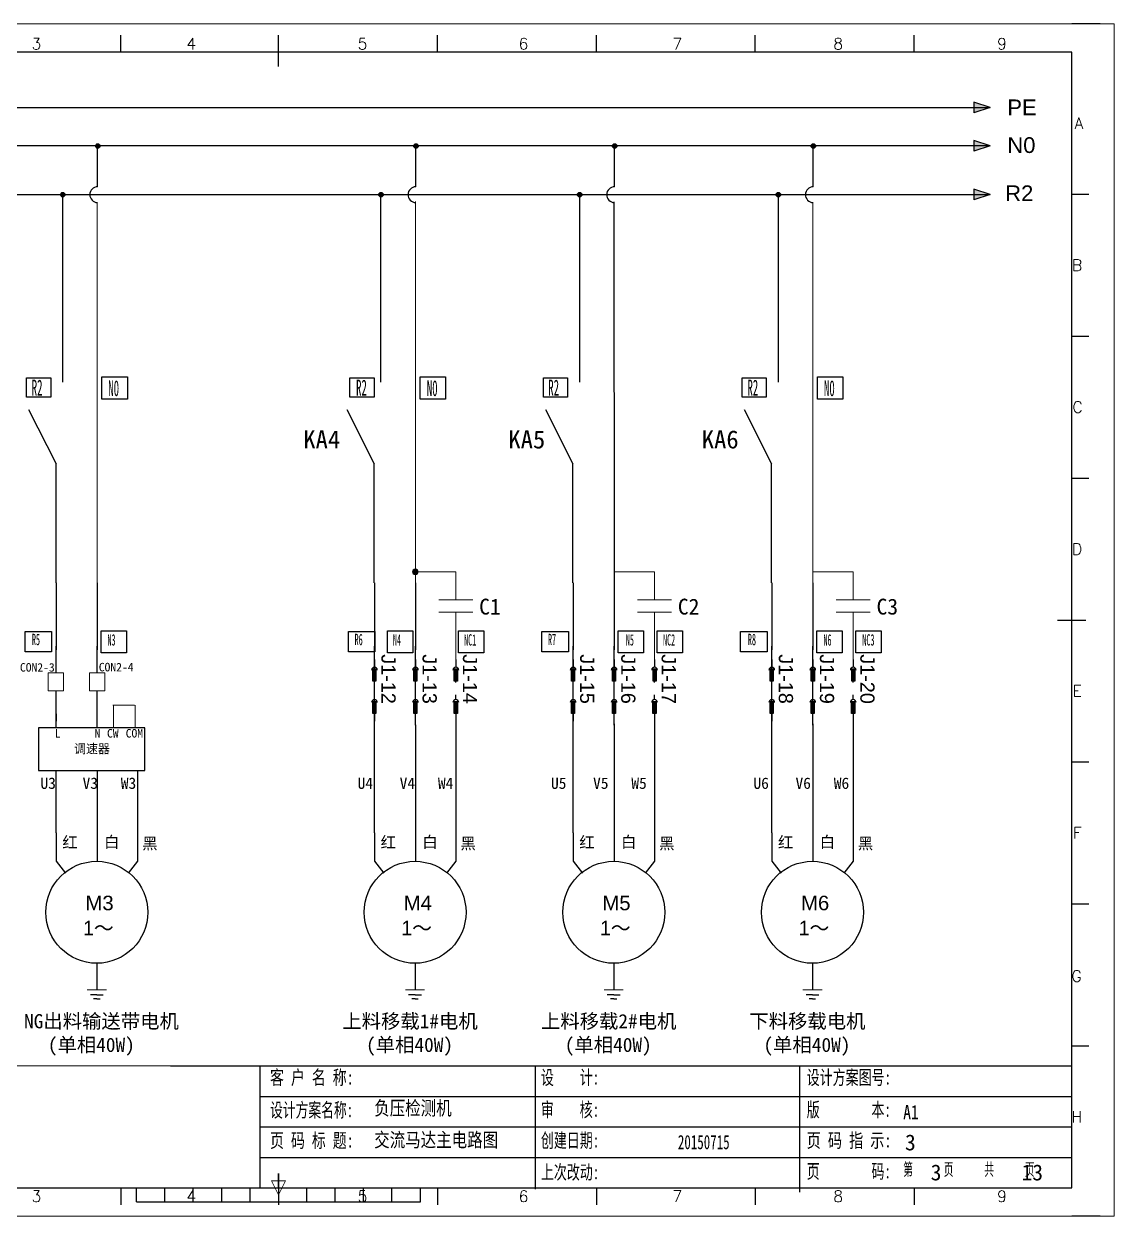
# Model space of a CAD drawing. Extents: x 2511 to 8703, y -745 to 3310.
# Drawn here: x 3600.8 to 3792.8, y 275.7 to 485.7 of the extents above; entities that cross this region are included whole.
import ezdxf
from ezdxf.enums import TextEntityAlignment as Align

# ---------------------------------------------------------------- set-up
doc = ezdxf.new("R2010")
doc.units = 0
doc.header["$MEASUREMENT"] = 0
for name, color, linetype in [('AE_BOR', 1, 'Continuous'), ('MISC', 2, 'Continuous'), ('RED_1.5mm^2', 1, 'Continuous'), ('RED_14_THHN', 20, 'Continuous'), ('SYMS', 7, 'Continuous')]:
    doc.layers.add(name, color=color, linetype=linetype)
doc.styles.add('Standard0.67', font='', dxfattribs={"width": 0.67})
doc.styles.add('Standard_0.8', font='', dxfattribs={"width": 0.8})
doc.styles.add('WD', font='romans.shx', dxfattribs={"bigfont": 'gbcbig.shx'})
doc.styles.add('样式 0', font='')
doc.styles.add('样式 8', font='arial.ttf')
doc.styles.get('Standard0.67').set_extended_font_data('FangSong_GB2312')
doc.styles.get('Standard_0.8').set_extended_font_data('FangSong_GB2312')
doc.styles.get('样式 0').set_extended_font_data('KaiTi_GB2312')

# ---------------------------------------------------------------- blocks, each defined once
blk = doc.blocks.new('gb_a2_a')
for p, q in [((584, 410), (25, 410)), ((584, 10), (584, 410)), ((25, 10), (584, 10))]:
    blk.add_line(p, q)
at = {"layer": 'AE_BOR', "color": 1, "lineweight": 15}
for p, q in [((4.93, 420), (598.93, 420)), ((598.93, 420), (598.93, 0)), ((304.5, 7.5), (302, 12.5)), ((302, 12.5), (307, 12.5)), ((307, 12.5), (304.5, 7.5)), ((598.93, 0), (4.93, 0))]:
    blk.add_line(p, q, dxfattribs=at)
at = {"layer": 'AE_BOR', "lineweight": 30}
for p, q in [((594, 420), (584, 420)), ((594, 0), (584, 0))]:
    blk.add_line(p, q, dxfattribs=at)
at = {"layer": 'AE_BOR'}
for p, q in [((249, 410), (249, 416)), ((304.5, 410), (304.5, 416)), ((360.5, 410), (360.5, 416)), ((416.5, 410), (416.5, 416)), ((472.5, 410), (472.5, 416)), ((528.5, 410), (528.5, 416)), ((584, 360), (590, 360)), ((584, 310), (590, 310)), ((584, 260), (590, 260)), ((584, 160), (590, 160)), ((584, 110), (590, 110)), ((584, 60), (590, 60)), ((249, 10), (249, 4)), ((304.5, 10), (304.5, 4)), ((360.5, 10), (360.5, 4)), ((416.5, 10), (416.5, 4)), ((472.5, 10), (472.5, 4)), ((528.5, 10), (528.5, 4))]:
    blk.add_line(p, q, dxfattribs=at)
at = {"layer": 'AE_BOR', "color": 2, "lineweight": 30}
for p, q in [((304.5, 405), (304.5, 415)), ((579, 210), (589, 210)), ((304.5, 10), (304.5, 15)), ((304.5, 15), (304.5, 5)), ((254.5, 5), (254.5, 10)), ((264.5, 5), (264.5, 10)), ((274.5, 5), (274.5, 10)), ((284.5, 5), (284.5, 10)), ((294.5, 5), (294.5, 10)), ((304.5, 10), (304.5, 5)), ((314.5, 5), (314.5, 10)), ((324.5, 5), (324.5, 10)), ((334.5, 5), (334.5, 10)), ((344.5, 5), (344.5, 10)), ((354.5, 5), (354.5, 10)), ((254.5, 5), (354.5, 5))]:
    blk.add_line(p, q, dxfattribs=at)
at = {"layer": 'AE_BOR', "style": 'WD'}
for s, p in [('3', (219.22, 411)), ('4', (273.82, 411)), ('5', (334.12, 411)), ('6', (390.81, 411)), ('7', (445.01, 411)), ('8', (501.67, 411)), ('9', (559.4, 411)), ('3', (219.22, 5)), ('4', (273.82, 5)), ('5', (334.12, 5)), ('6', (390.81, 5)), ('7', (445.01, 5)), ('8', (501.67, 5)), ('9', (559.4, 5))]:
    blk.add_text(s, height=4, dxfattribs=at).set_placement(p, align=Align.CENTER)
for s, p in [('A', (588.05, 385)), ('B', (587.67, 335)), ('C', (587.86, 285)), ('D', (587.67, 235)), ('E', (587.48, 185)), ('F', (587.48, 135)), ('F', (587.48, 135)), ('G', (587.48, 84.56)), ('H', (587.67, 35))]:
    blk.add_text(s, height=4, dxfattribs=at).set_placement(p, align=Align.MIDDLE_RIGHT)
blk = doc.blocks.new('WDDOT')
blk.add_hatch(color=256).paths.add_polyline_path([(0.5, 0, 1), (-0.5, 0, 1)])
blk.add_circle((0, 0), 0.5)

msp = doc.modelspace()

# ---------------------------------------------------------------- hatches: boundary and pattern name
h = msp.add_hatch(color=256)
edge = h.paths.add_edge_path()
edge.add_arc((3613.8, 464.22), 0.393, 0, 360)
h = msp.add_hatch(color=256)
edge = h.paths.add_edge_path()
edge.add_arc((3669.86, 464.22), 0.393, 0, 360)
h = msp.add_hatch(color=256)
edge = h.paths.add_edge_path()
edge.add_arc((3704.86, 464.22), 0.393, 0, 360)
h = msp.add_hatch(color=256)
edge = h.paths.add_edge_path()
edge.add_arc((3739.86, 464.22), 0.393, 0, 360)
for points in [[(3771.03, 464.24), (3768.11, 465.17), (3768.11, 463.3)], [(3771.03, 455.67), (3768.11, 456.61), (3768.11, 454.74)]]:
    msp.add_hatch(color=256).paths.add_polyline_path(points)
h = msp.add_hatch(color=256)
edge = h.paths.add_edge_path()
edge.add_arc((3607.63, 455.66), 0.393, 0, 360)
h = msp.add_hatch(color=256)
edge = h.paths.add_edge_path()
edge.add_arc((3663.69, 455.66), 0.393, 0, 360)
h = msp.add_hatch(color=256)
edge = h.paths.add_edge_path()
edge.add_arc((3698.69, 455.66), 0.393, 0, 360)
h = msp.add_hatch(color=256)
edge = h.paths.add_edge_path()
edge.add_arc((3733.69, 455.66), 0.393, 0, 360)
at = {"lineweight": 0}
h = msp.add_hatch(color=256, dxfattribs=at)
edge = h.paths.add_edge_path()
edge.add_arc((3669.74, 389.22), 0.5, 0, 360)
at = {"layer": 'MISC'}
msp.add_hatch(color=256, dxfattribs=at).paths.add_polyline_path([(3771.03, 471), (3768.11, 471.94), (3768.11, 470.07)])
at = {"layer": 'RED_1.5mm^2'}
h = msp.add_hatch(dxfattribs=at)
h.set_pattern_fill('ANGLE', color=0, scale=0.1715, angle=-180)
h.set_pattern_definition([(180, (3104.7008, -259.9955), (-4e-16, -1.1979275), [0.87122, -0.3267075]), (270, (3104.7008, -259.9955), (1.1979275, -5e-16), [0.87122, -0.3267075])])
h.paths.add_polyline_path([(3662.26, 369.97), (3662.8, 369.97), (3662.8, 372.13), (3662.26, 372.13)])
h = msp.add_hatch(color=2, dxfattribs=at)
h.dxf.hatch_style = 1
h.paths.add_polyline_path([(3662.26, 369.97), (3662.8, 369.97), (3662.8, 372.13), (3662.26, 372.13)])
h = msp.add_hatch(dxfattribs=at)
h.set_pattern_fill('ANGLE', color=0, scale=0.1715, angle=-180)
h.set_pattern_definition([(180, (3111.9234, -259.9955), (-4e-16, -1.1979275), [0.87122, -0.3267075]), (270, (3111.9234, -259.9955), (1.1979275, -5e-16), [0.87122, -0.3267075])])
h.paths.add_polyline_path([(3669.48, 369.97), (3670.03, 369.97), (3670.03, 372.13), (3669.48, 372.13)])
h = msp.add_hatch(color=2, dxfattribs=at)
h.dxf.hatch_style = 1
h.paths.add_polyline_path([(3669.48, 369.97), (3670.03, 369.97), (3670.03, 372.13), (3669.48, 372.13)])
h = msp.add_hatch(dxfattribs=at)
h.set_pattern_fill('ANGLE', color=2, scale=0.1715, angle=-180)
h.set_pattern_definition([(180, (3119.0494, -259.9955), (-4e-16, -1.1979275), [0.87122, -0.3267075]), (270, (3119.0494, -259.9955), (1.1979275, -5e-16), [0.87122, -0.3267075])])
h.paths.add_polyline_path([(3676.61, 369.97), (3677.15, 369.97), (3677.15, 372.13), (3676.61, 372.13)])
h = msp.add_hatch(color=2, dxfattribs=at)
h.dxf.hatch_style = 1
h.paths.add_polyline_path([(3676.61, 369.97), (3677.15, 369.97), (3677.15, 372.13), (3676.61, 372.13)])
h = msp.add_hatch(dxfattribs=at)
h.set_pattern_fill('ANGLE', color=0, scale=0.1715, angle=-180)
h.set_pattern_definition([(180, (3139.7008, -259.9955), (-4e-16, -1.1979275), [0.87122, -0.3267075]), (270, (3139.7008, -259.9955), (1.1979275, -5e-16), [0.87122, -0.3267075])])
h.paths.add_polyline_path([(3697.26, 369.97), (3697.8, 369.97), (3697.8, 372.13), (3697.26, 372.13)])
h = msp.add_hatch(color=2, dxfattribs=at)
h.dxf.hatch_style = 1
h.paths.add_polyline_path([(3697.26, 369.97), (3697.8, 369.97), (3697.8, 372.13), (3697.26, 372.13)])
h = msp.add_hatch(dxfattribs=at)
h.set_pattern_fill('ANGLE', color=0, scale=0.1715, angle=-180)
h.set_pattern_definition([(180, (3146.9234, -259.9955), (-4e-16, -1.1979275), [0.87122, -0.3267075]), (270, (3146.9234, -259.9955), (1.1979275, -5e-16), [0.87122, -0.3267075])])
h.paths.add_polyline_path([(3704.48, 369.97), (3705.03, 369.97), (3705.03, 372.13), (3704.48, 372.13)])
h = msp.add_hatch(color=2, dxfattribs=at)
h.dxf.hatch_style = 1
h.paths.add_polyline_path([(3704.48, 369.97), (3705.03, 369.97), (3705.03, 372.13), (3704.48, 372.13)])
h = msp.add_hatch(dxfattribs=at)
h.set_pattern_fill('ANGLE', color=0, scale=0.1715, angle=-180)
h.set_pattern_definition([(180, (3154.0494, -259.9955), (-4e-16, -1.1979275), [0.87122, -0.3267075]), (270, (3154.0494, -259.9955), (1.1979275, -5e-16), [0.87122, -0.3267075])])
h.paths.add_polyline_path([(3711.61, 369.97), (3712.15, 369.97), (3712.15, 372.13), (3711.61, 372.13)])
h = msp.add_hatch(color=2, dxfattribs=at)
h.dxf.hatch_style = 1
h.paths.add_polyline_path([(3711.61, 369.97), (3712.15, 369.97), (3712.15, 372.13), (3711.61, 372.13)])
h = msp.add_hatch(dxfattribs=at)
h.set_pattern_fill('ANGLE', color=0, scale=0.1715, angle=-180)
h.set_pattern_definition([(180, (3174.7008, -259.9955), (-4e-16, -1.1979275), [0.87122, -0.3267075]), (270, (3174.7008, -259.9955), (1.1979275, -5e-16), [0.87122, -0.3267075])])
h.paths.add_polyline_path([(3732.26, 369.97), (3732.8, 369.97), (3732.8, 372.13), (3732.26, 372.13)])
h = msp.add_hatch(color=2, dxfattribs=at)
h.dxf.hatch_style = 1
h.paths.add_polyline_path([(3732.26, 369.97), (3732.8, 369.97), (3732.8, 372.13), (3732.26, 372.13)])
h = msp.add_hatch(dxfattribs=at)
h.set_pattern_fill('ANGLE', color=0, scale=0.1715, angle=-180)
h.set_pattern_definition([(180, (3181.9234, -259.9955), (-4e-16, -1.1979275), [0.87122, -0.3267075]), (270, (3181.9234, -259.9955), (1.1979275, -5e-16), [0.87122, -0.3267075])])
h.paths.add_polyline_path([(3739.48, 369.97), (3740.03, 369.97), (3740.03, 372.13), (3739.48, 372.13)])
h = msp.add_hatch(color=2, dxfattribs=at)
h.dxf.hatch_style = 1
h.paths.add_polyline_path([(3739.48, 369.97), (3740.03, 369.97), (3740.03, 372.13), (3739.48, 372.13)])
h = msp.add_hatch(dxfattribs=at)
h.set_pattern_fill('ANGLE', color=0, scale=0.1715, angle=-180)
h.set_pattern_definition([(180, (3189.0494, -259.9955), (-4e-16, -1.1979275), [0.87122, -0.3267075]), (270, (3189.0494, -259.9955), (1.1979275, -5e-16), [0.87122, -0.3267075])])
h.paths.add_polyline_path([(3746.61, 369.97), (3747.15, 369.97), (3747.15, 372.13), (3746.61, 372.13)])
h = msp.add_hatch(color=2, dxfattribs=at)
h.dxf.hatch_style = 1
h.paths.add_polyline_path([(3746.61, 369.97), (3747.15, 369.97), (3747.15, 372.13), (3746.61, 372.13)])
h = msp.add_hatch(dxfattribs=at)
h.set_pattern_fill('ANGLE', color=0, scale=0.1715, angle=-180)
h.set_pattern_definition([(180, (3104.7025, -265.7122), (-4e-16, -1.1979275), [0.87122, -0.3267075]), (270, (3104.7025, -265.7122), (1.1979275, -5e-16), [0.87122, -0.3267075])])
h.paths.add_polyline_path([(3662.26, 364.25), (3662.8, 364.25), (3662.8, 366.41), (3662.26, 366.41)])
h = msp.add_hatch(color=2, dxfattribs=at)
h.dxf.hatch_style = 1
h.paths.add_polyline_path([(3662.26, 364.25), (3662.8, 364.25), (3662.8, 366.41), (3662.26, 366.41)])
h = msp.add_hatch(dxfattribs=at)
h.set_pattern_fill('ANGLE', color=0, scale=0.1715, angle=-180)
h.set_pattern_definition([(180, (3111.9195, -265.7122), (-4e-16, -1.1979275), [0.87122, -0.3267075]), (270, (3111.9195, -265.7122), (1.1979275, -5e-16), [0.87122, -0.3267075])])
h.paths.add_polyline_path([(3669.48, 364.25), (3670.02, 364.25), (3670.02, 366.41), (3669.48, 366.41)])
h = msp.add_hatch(color=2, dxfattribs=at)
h.dxf.hatch_style = 1
h.paths.add_polyline_path([(3669.48, 364.25), (3670.02, 364.25), (3670.02, 366.41), (3669.48, 366.41)])
h = msp.add_hatch(dxfattribs=at)
h.set_pattern_fill('ANGLE', color=0, scale=0.1715, angle=-180)
h.set_pattern_definition([(180, (3119.0454, -265.7122), (-4e-16, -1.1979275), [0.87122, -0.3267075]), (270, (3119.0454, -265.7122), (1.1979275, -5e-16), [0.87122, -0.3267075])])
h.paths.add_polyline_path([(3676.6, 364.25), (3677.15, 364.25), (3677.15, 366.41), (3676.6, 366.41)])
h = msp.add_hatch(color=2, dxfattribs=at)
h.dxf.hatch_style = 1
h.paths.add_polyline_path([(3676.6, 364.25), (3677.15, 364.25), (3677.15, 366.41), (3676.6, 366.41)])
h = msp.add_hatch(dxfattribs=at)
h.set_pattern_fill('ANGLE', color=0, scale=0.1715, angle=-180)
h.set_pattern_definition([(180, (3139.7025, -265.7122), (-4e-16, -1.1979275), [0.87122, -0.3267075]), (270, (3139.7025, -265.7122), (1.1979275, -5e-16), [0.87122, -0.3267075])])
h.paths.add_polyline_path([(3697.26, 364.25), (3697.8, 364.25), (3697.8, 366.41), (3697.26, 366.41)])
h = msp.add_hatch(color=2, dxfattribs=at)
h.dxf.hatch_style = 1
h.paths.add_polyline_path([(3697.26, 364.25), (3697.8, 364.25), (3697.8, 366.41), (3697.26, 366.41)])
h = msp.add_hatch(dxfattribs=at)
h.set_pattern_fill('ANGLE', color=0, scale=0.1715, angle=-180)
h.set_pattern_definition([(180, (3146.9195, -265.7122), (-4e-16, -1.1979275), [0.87122, -0.3267075]), (270, (3146.9195, -265.7122), (1.1979275, -5e-16), [0.87122, -0.3267075])])
h.paths.add_polyline_path([(3704.48, 364.25), (3705.02, 364.25), (3705.02, 366.41), (3704.48, 366.41)])
h = msp.add_hatch(color=2, dxfattribs=at)
h.dxf.hatch_style = 1
h.paths.add_polyline_path([(3704.48, 364.25), (3705.02, 364.25), (3705.02, 366.41), (3704.48, 366.41)])
h = msp.add_hatch(dxfattribs=at)
h.set_pattern_fill('ANGLE', color=0, scale=0.1715, angle=-180)
h.set_pattern_definition([(180, (3154.0454, -265.7122), (-4e-16, -1.1979275), [0.87122, -0.3267075]), (270, (3154.0454, -265.7122), (1.1979275, -5e-16), [0.87122, -0.3267075])])
h.paths.add_polyline_path([(3711.6, 364.25), (3712.15, 364.25), (3712.15, 366.41), (3711.6, 366.41)])
h = msp.add_hatch(color=2, dxfattribs=at)
h.dxf.hatch_style = 1
h.paths.add_polyline_path([(3711.6, 364.25), (3712.15, 364.25), (3712.15, 366.41), (3711.6, 366.41)])
h = msp.add_hatch(dxfattribs=at)
h.set_pattern_fill('ANGLE', color=0, scale=0.1715, angle=-180)
h.set_pattern_definition([(180, (3174.7025, -265.7122), (-4e-16, -1.1979275), [0.87122, -0.3267075]), (270, (3174.7025, -265.7122), (1.1979275, -5e-16), [0.87122, -0.3267075])])
h.paths.add_polyline_path([(3732.26, 364.25), (3732.8, 364.25), (3732.8, 366.41), (3732.26, 366.41)])
h = msp.add_hatch(color=2, dxfattribs=at)
h.dxf.hatch_style = 1
h.paths.add_polyline_path([(3732.26, 364.25), (3732.8, 364.25), (3732.8, 366.41), (3732.26, 366.41)])
h = msp.add_hatch(dxfattribs=at)
h.set_pattern_fill('ANGLE', color=0, scale=0.1715, angle=-180)
h.set_pattern_definition([(180, (3181.9195, -265.7122), (-4e-16, -1.1979275), [0.87122, -0.3267075]), (270, (3181.9195, -265.7122), (1.1979275, -5e-16), [0.87122, -0.3267075])])
h.paths.add_polyline_path([(3739.48, 364.25), (3740.02, 364.25), (3740.02, 366.41), (3739.48, 366.41)])
h = msp.add_hatch(color=2, dxfattribs=at)
h.dxf.hatch_style = 1
h.paths.add_polyline_path([(3739.48, 364.25), (3740.02, 364.25), (3740.02, 366.41), (3739.48, 366.41)])
h = msp.add_hatch(dxfattribs=at)
h.set_pattern_fill('ANGLE', color=0, scale=0.1715, angle=-180)
h.set_pattern_definition([(180, (3189.0454, -265.7122), (-4e-16, -1.1979275), [0.87122, -0.3267075]), (270, (3189.0454, -265.7122), (1.1979275, -5e-16), [0.87122, -0.3267075])])
h.paths.add_polyline_path([(3746.6, 364.25), (3747.15, 364.25), (3747.15, 366.41), (3746.6, 366.41)])
h = msp.add_hatch(color=2, dxfattribs=at)
h.dxf.hatch_style = 1
h.paths.add_polyline_path([(3746.6, 364.25), (3747.15, 364.25), (3747.15, 366.41), (3746.6, 366.41)])

# ---------------------------------------------------------------- linework, layer by layer
at = {"color": 0}
for p, q in [((3771.03, 464.24), (3535.33, 464.24)), ((3613.78, 457.05), (3613.78, 464.22)), ((3669.84, 457.05), (3669.84, 464.22)), ((3704.84, 457.05), (3704.84, 464.22)), ((3739.84, 457.05), (3739.84, 464.22))]:
    msp.add_line(p, q, dxfattribs=at)
for p, q in [((3771.03, 464.24), (3768.11, 465.17)), ((3768.11, 465.17), (3768.11, 463.3)), ((3771.03, 464.24), (3768.11, 463.3)), ((3771.03, 455.67), (3768.11, 456.61)), ((3768.11, 456.61), (3768.11, 454.74)), ((3535.33, 455.67), (3771.03, 455.67)), ((3607.63, 449.3), (3607.63, 455.66)), ((3607.63, 422.63), (3607.63, 455.26)), ((3663.69, 449.3), (3663.69, 455.66)), ((3663.69, 422.63), (3663.69, 455.26)), ((3698.69, 449.3), (3698.69, 455.66)), ((3698.69, 422.63), (3698.69, 455.26)), ((3704.68, 454.41), (3704.74, 387.29)), ((3733.69, 449.3), (3733.69, 455.66)), ((3733.69, 422.63), (3733.69, 455.26)), ((3771.03, 455.67), (3768.11, 454.74)), ((3601.6, 417.81), (3606.45, 408.26)), ((3657.66, 417.81), (3662.51, 408.26)), ((3692.66, 417.81), (3697.51, 408.26)), ((3727.66, 417.81), (3732.51, 408.26)), ((3613.63, 320.28), (3613.63, 315.58)), ((3669.69, 320.28), (3669.69, 315.58)), ((3704.69, 320.28), (3704.69, 315.58)), ((3739.69, 320.28), (3739.69, 315.58)), ((3613.63, 314.71), (3612.5, 314.71)), ((3613.63, 314.02), (3613.05, 314.02)), ((3613.63, 314.71), (3614.75, 314.71)), ((3613.63, 314.02), (3614.2, 314.02)), ((3669.69, 314.71), (3668.56, 314.71)), ((3669.69, 314.02), (3669.11, 314.02)), ((3669.69, 314.71), (3670.81, 314.71)), ((3669.69, 314.02), (3670.26, 314.02)), ((3704.69, 314.71), (3703.56, 314.71)), ((3704.69, 314.02), (3704.11, 314.02)), ((3704.69, 314.71), (3705.81, 314.71)), ((3704.69, 314.02), (3705.26, 314.02)), ((3739.69, 314.71), (3738.56, 314.71)), ((3739.69, 314.02), (3739.11, 314.02)), ((3739.69, 314.71), (3740.81, 314.71)), ((3739.69, 314.02), (3740.26, 314.02)), ((3642.34, 296.83), (3686.59, 296.83)), ((3686.59, 296.83), (3755.38, 296.83)), ((3755.38, 296.83), (3785.38, 296.83)), ((3642.34, 291.47), (3686.59, 291.47)), ((3686.59, 291.47), (3755.38, 291.47)), ((3755.38, 291.47), (3785.38, 291.47)), ((3642.34, 286.1), (3686.59, 286.1)), ((3686.59, 286.1), (3755.38, 286.1)), ((3626.64, 280.74), (3686.59, 280.74)), ((3626.64, 280.74), (3686.59, 280.74)), ((3686.59, 280.74), (3755.38, 280.74))]:
    msp.add_line(p, q)
at = {"lineweight": 0}
for p, q in [((3613.69, 387.29), (3613.69, 454.18)), ((3669.75, 387.29), (3669.75, 454.44)), ((3739.77, 387.33), (3739.77, 454.32)), ((3669.72, 389.22), (3676.89, 389.22)), ((3676.89, 389.22), (3676.89, 384.32)), ((3704.72, 389.22), (3711.89, 389.22)), ((3711.89, 389.22), (3711.89, 384.32)), ((3739.72, 389.22), (3746.89, 389.22)), ((3746.89, 389.22), (3746.89, 384.32)), ((3673.89, 384.32), (3679.89, 384.32)), ((3708.89, 384.32), (3714.89, 384.32)), ((3743.89, 384.32), (3749.89, 384.32)), ((3673.89, 382.1), (3679.89, 382.1)), ((3676.88, 373.78), (3676.88, 382.1)), ((3708.89, 382.1), (3714.89, 382.1)), ((3711.88, 373.78), (3711.88, 382.1)), ((3743.89, 382.1), (3749.89, 382.1)), ((3746.88, 373.78), (3746.88, 382.1)), ((3616.48, 365.72), (3620.27, 365.72)), ((3616.57, 361.75), (3616.57, 365.72)), ((3620.37, 365.72), (3620.37, 361.75)), ((3613.63, 315.58), (3611.94, 315.58)), ((3613.63, 315.58), (3615.32, 315.58)), ((3669.69, 315.58), (3668, 315.58)), ((3669.69, 315.58), (3671.38, 315.58)), ((3704.69, 315.58), (3703, 315.58)), ((3704.69, 315.58), (3706.38, 315.58)), ((3739.69, 315.58), (3738, 315.58)), ((3739.69, 315.58), (3741.38, 315.58))]:
    msp.add_line(p, q, dxfattribs=at)
at = {"color": 0, "ltscale": 2}
for p, q in [((3606.45, 387.29), (3606.45, 375.51)), ((3613.69, 387.29), (3613.69, 375.51)), ((3662.52, 387.29), (3662.52, 375.51)), ((3669.75, 387.29), (3669.75, 375.51)), ((3697.52, 387.29), (3697.52, 375.51)), ((3704.75, 387.29), (3704.75, 375.51)), ((3732.52, 387.29), (3732.52, 375.51)), ((3739.75, 387.29), (3739.75, 375.51)), ((3606.45, 371.44), (3606.45, 376.11)), ((3613.69, 371.44), (3613.69, 376.11)), ((3662.52, 362.26), (3662.52, 376.11)), ((3669.75, 362.24), (3669.75, 376.11)), ((3697.52, 362.26), (3697.52, 376.11)), ((3704.75, 362.24), (3704.75, 376.11)), ((3732.52, 362.26), (3732.52, 376.11)), ((3739.75, 362.24), (3739.75, 376.11)), ((3606.45, 361.76), (3606.45, 368.24)), ((3613.69, 361.76), (3613.69, 368.24)), ((3626.64, 302.19), (3785.38, 302.19)), ((3642.34, 302.19), (3642.34, 280.74)), ((3690.91, 280.48), (3690.91, 302.19)), ((3737.49, 279.98), (3737.49, 302.19)), ((3785.38, 280.74), (3785.38, 302.19)), ((3755.38, 286.1), (3785.38, 286.1)), ((3755.38, 280.74), (3785.38, 280.74))]:
    msp.add_line(p, q, dxfattribs=at)
at = {"color": 2}
for p, q in [((3662.53, 369.74), (3662.53, 369.97)), ((3669.75, 369.74), (3669.75, 369.97)), ((3676.88, 369.74), (3676.88, 369.97)), ((3697.53, 369.74), (3697.53, 369.97)), ((3704.75, 369.74), (3704.75, 369.97)), ((3711.88, 369.74), (3711.88, 369.97)), ((3732.53, 369.74), (3732.53, 369.97)), ((3739.75, 369.74), (3739.75, 369.97)), ((3746.88, 369.74), (3746.88, 369.97)), ((3662.53, 366.71), (3662.53, 367.54)), ((3669.75, 366.71), (3669.75, 367.54)), ((3676.88, 366.71), (3676.88, 367.54)), ((3697.53, 366.71), (3697.53, 367.54)), ((3704.75, 366.71), (3704.75, 367.54)), ((3711.88, 366.71), (3711.88, 367.54)), ((3732.53, 366.71), (3732.53, 367.54)), ((3739.75, 366.71), (3739.75, 367.54)), ((3746.88, 366.71), (3746.88, 367.54))]:
    msp.add_line(p, q, dxfattribs=at)
at = {"ltscale": 2}
for p, q in [((3662.52, 343.27), (3662.52, 362.28)), ((3669.75, 362.28), (3669.75, 343.27)), ((3676.87, 363.29), (3676.87, 338.25)), ((3697.52, 343.27), (3697.52, 362.85)), ((3704.75, 362.43), (3704.75, 343.27)), ((3711.85, 362.9), (3711.87, 338.25)), ((3732.52, 343.27), (3732.52, 362.28)), ((3739.75, 362.43), (3739.75, 343.27)), ((3746.85, 362.9), (3746.87, 338.25)), ((3606.45, 343.27), (3606.45, 354.25)), ((3613.69, 354.25), (3613.69, 343.27)), ((3620.81, 354.25), (3620.81, 338.25)), ((3606.45, 343.27), (3606.45, 338.24)), ((3613.69, 343.27), (3613.69, 338.24)), ((3662.52, 343.27), (3662.52, 338.24)), ((3669.75, 343.27), (3669.75, 338.24)), ((3697.52, 343.27), (3697.52, 338.24)), ((3704.75, 343.27), (3704.75, 338.24)), ((3732.52, 343.27), (3732.52, 338.24)), ((3739.75, 343.27), (3739.75, 338.24)), ((3606.45, 339.03), (3606.45, 339.03)), ((3606.45, 338.24), (3608.11, 336.17)), ((3620.81, 338.25), (3619.14, 336.16)), ((3662.52, 339.03), (3662.52, 339.03)), ((3662.52, 338.24), (3664.17, 336.17)), ((3676.87, 338.25), (3675.21, 336.16)), ((3697.52, 339.03), (3697.52, 339.03)), ((3697.52, 338.24), (3699.17, 336.17)), ((3711.87, 338.25), (3710.21, 336.16)), ((3732.52, 339.03), (3732.52, 339.03)), ((3732.52, 338.24), (3734.17, 336.17)), ((3746.87, 338.25), (3745.21, 336.16))]:
    msp.add_line(p, q, dxfattribs=at)
at = {"lineweight": 9, "ltscale": 0.1}
for p, q in [((3597.18, 302.19), (3626.64, 302.19)), ((3686.14, 302.17), (3715.6, 302.17)), ((3597.18, 280.74), (3626.64, 280.74)), ((3625.29, 280.74), (3625.29, 280.74)), ((3625.29, 280.74), (3625.29, 280.74))]:
    msp.add_line(p, q, dxfattribs=at)
at = {"color": 1, "ltscale": 2}
for points in [[(3601.25, 423.42), (3605.51, 423.42), (3605.51, 420.01), (3601.25, 420.01)], [(3614.54, 423.55), (3619.01, 423.55), (3619.01, 419.66), (3614.54, 419.66)], [(3658.21, 423.42), (3662.47, 423.42), (3662.47, 420.01), (3658.21, 420.01)], [(3670.61, 423.55), (3675.07, 423.55), (3675.07, 419.66), (3670.61, 419.66)], [(3692.31, 423.42), (3696.57, 423.42), (3696.57, 420.01), (3692.31, 420.01)], [(3727.31, 423.42), (3731.57, 423.42), (3731.57, 420.01), (3727.31, 420.01)], [(3740.61, 423.55), (3745.07, 423.55), (3745.07, 419.66), (3740.61, 419.66)], [(3600.98, 378.73), (3605.65, 378.73), (3605.65, 375.16), (3600.98, 375.16)], [(3614.41, 378.83), (3618.88, 378.83), (3618.88, 374.94), (3614.41, 374.94)], [(3657.94, 378.73), (3662.62, 378.73), (3662.62, 375.16), (3657.94, 375.16)], [(3664.86, 378.83), (3669.32, 378.83), (3669.32, 374.94), (3664.86, 374.94)], [(3677.32, 378.83), (3681.79, 378.83), (3681.79, 374.94), (3677.32, 374.94)], [(3692.04, 378.73), (3696.71, 378.73), (3696.71, 375.16), (3692.04, 375.16)], [(3705.48, 378.83), (3709.94, 378.83), (3709.94, 374.94), (3705.48, 374.94)], [(3712.32, 378.83), (3716.79, 378.83), (3716.79, 374.94), (3712.32, 374.94)], [(3727.04, 378.73), (3731.71, 378.73), (3731.71, 375.16), (3727.04, 375.16)], [(3740.48, 378.83), (3744.94, 378.83), (3744.94, 374.94), (3740.48, 374.94)], [(3747.32, 378.83), (3751.79, 378.83), (3751.79, 374.94), (3747.32, 374.94)]]:
    msp.add_lwpolyline(points, close=True, dxfattribs=at)
at = {"color": 0}
for points in [[(3606.45, 387.29), (3606.45, 408.26)], [(3662.51, 387.29), (3662.51, 408.26)], [(3697.51, 387.29), (3697.51, 408.26)], [(3732.51, 387.29), (3732.51, 408.26)]]:
    msp.add_lwpolyline(points, dxfattribs=at)
at = {"color": 1}
for points in [[(3662.8, 369.97), (3662.26, 369.97), (3662.26, 372.13), (3662.8, 372.13)], [(3670.03, 369.97), (3669.48, 369.97), (3669.48, 372.13), (3670.03, 372.13)], [(3677.15, 369.97), (3676.61, 369.97), (3676.61, 372.13), (3677.15, 372.13)], [(3697.8, 369.97), (3697.26, 369.97), (3697.26, 372.13), (3697.8, 372.13)], [(3705.03, 369.97), (3704.48, 369.97), (3704.48, 372.13), (3705.03, 372.13)], [(3712.15, 369.97), (3711.61, 369.97), (3711.61, 372.13), (3712.15, 372.13)], [(3732.8, 369.97), (3732.26, 369.97), (3732.26, 372.13), (3732.8, 372.13)], [(3740.03, 369.97), (3739.48, 369.97), (3739.48, 372.13), (3740.03, 372.13)], [(3747.15, 369.97), (3746.61, 369.97), (3746.61, 372.13), (3747.15, 372.13)], [(3662.8, 364.25), (3662.26, 364.25), (3662.26, 366.41), (3662.8, 366.41)], [(3670.02, 364.25), (3669.48, 364.25), (3669.48, 366.41), (3670.02, 366.41)], [(3677.15, 364.25), (3676.6, 364.25), (3676.6, 366.41), (3677.15, 366.41)], [(3697.8, 364.25), (3697.26, 364.25), (3697.26, 366.41), (3697.8, 366.41)], [(3705.02, 364.25), (3704.48, 364.25), (3704.48, 366.41), (3705.02, 366.41)], [(3712.15, 364.25), (3711.6, 364.25), (3711.6, 366.41), (3712.15, 366.41)], [(3732.8, 364.25), (3732.26, 364.25), (3732.26, 366.41), (3732.8, 366.41)], [(3740.02, 364.25), (3739.48, 364.25), (3739.48, 366.41), (3740.02, 366.41)], [(3747.15, 364.25), (3746.6, 364.25), (3746.6, 366.41), (3747.15, 366.41)]]:
    msp.add_lwpolyline(points, close=True, dxfattribs=at)
at = {"color": 2, "lineweight": 0}
for points in [[(3605.04, 371.44), (3607.74, 371.44), (3607.74, 368.24), (3605.04, 368.24)], [(3612.33, 371.44), (3615.03, 371.44), (3615.03, 368.24), (3612.33, 368.24)]]:
    msp.add_lwpolyline(points, close=True, dxfattribs=at)
at = {"color": 0, "lineweight": -2}
msp.add_lwpolyline([(3603.37, 361.76), (3603.37, 354.25), (3622.1, 354.25), (3622.1, 361.76)], close=True, dxfattribs=at)
for centre, radius in [((3613.8, 464.22), 0.393), ((3669.86, 464.22), 0.393), ((3704.86, 464.22), 0.393), ((3739.86, 464.22), 0.393), ((3607.63, 455.66), 0.393), ((3663.69, 455.66), 0.393), ((3698.69, 455.66), 0.393), ((3733.69, 455.66), 0.393), ((3613.63, 329.26), 8.98), ((3669.69, 329.26), 8.98), ((3704.69, 329.26), 8.98), ((3739.69, 329.26), 8.98)]:
    msp.add_circle(centre, radius)
at = {"lineweight": 0}
msp.add_circle((3669.74, 389.22), 0.5, dxfattribs=at)
at = {"color": 0, "ltscale": 2}
for centre in [(3613.78, 455.66), (3669.84, 455.66), (3704.84, 455.66), (3739.84, 455.66)]:
    msp.add_arc(centre, 1.39, 90, 269.158, dxfattribs=at)
at = {"color": 2}
for centre in [(3662.53, 371.92), (3669.75, 371.92), (3676.88, 371.92), (3697.53, 371.92), (3704.75, 371.92), (3711.88, 371.92), (3732.53, 371.92), (3739.75, 371.92), (3746.88, 371.92), (3662.53, 366.21), (3669.75, 366.21), (3676.88, 366.21), (3697.53, 366.21), (3704.75, 366.21), (3711.88, 366.21), (3732.53, 366.21), (3739.75, 366.21), (3746.88, 366.21)]:
    msp.add_arc(centre, 0.507, 0, 180, dxfattribs=at)
at = {"layer": 'MISC'}
for p, q in [((3535.33, 471), (3771.03, 471)), ((3771.03, 471), (3768.11, 471.94)), ((3768.11, 471.94), (3768.11, 470.07)), ((3771.03, 471), (3768.11, 470.07))]:
    msp.add_line(p, q, dxfattribs=at)
at = {"layer": 'RED_14_THHN', "color": 2}
for p, q in [((3662.53, 373.78), (3662.53, 372.43)), ((3669.75, 373.78), (3669.75, 372.43)), ((3676.88, 373.78), (3676.88, 372.43)), ((3697.53, 373.78), (3697.53, 372.43)), ((3704.75, 373.78), (3704.75, 372.43)), ((3711.88, 373.78), (3711.88, 372.43)), ((3732.53, 373.78), (3732.53, 372.43)), ((3739.75, 373.78), (3739.75, 372.43)), ((3746.88, 373.78), (3746.88, 372.43)), ((3606.45, 364.21), (3606.45, 362.9)), ((3669.72, 364.21), (3669.72, 362.9)), ((3676.85, 364.21), (3676.85, 362.9)), ((3704.72, 364.21), (3704.72, 362.9)), ((3711.85, 364.21), (3711.85, 362.9)), ((3732.52, 364.21), (3732.52, 362.9)), ((3739.72, 364.21), (3739.72, 362.9)), ((3746.85, 364.21), (3746.85, 362.9))]:
    msp.add_line(p, q, dxfattribs=at)
at = {"layer": 'RED_14_THHN', "color": 1}
for p, q in [((3662.52, 364.21), (3662.52, 362.9)), ((3697.52, 364.21), (3697.52, 362.9))]:
    msp.add_line(p, q, dxfattribs=at)

# ---------------------------------------------------------------- block references
at = {"xscale": 0.5, "yscale": 0.5, "zscale": 0.5}
msp.add_blockref('gb_a2_a', (3493.38, 275.74), dxfattribs=at)
at = {"layer": 'SYMS', "color": 0, "lineweight": -3, "xscale": 0.5, "yscale": 0.5, "zscale": 0.5}
for p in [(3613.8, 464.22), (3669.86, 464.22), (3704.86, 464.22), (3739.86, 464.22), (3607.63, 455.66), (3663.69, 455.66), (3698.69, 455.66), (3733.69, 455.66)]:
    msp.add_blockref('WDDOT', p, dxfattribs=at)
at = {"layer": 'SYMS', "lineweight": -3, "xscale": 0.5, "yscale": 0.5, "zscale": 0.5}
for p in [(3613.8, 464.22), (3669.86, 464.22), (3704.86, 464.22), (3739.86, 464.22), (3607.63, 455.66), (3663.69, 455.66), (3698.69, 455.66), (3733.69, 455.66)]:
    msp.add_blockref('WDDOT', p, dxfattribs=at)

# ---------------------------------------------------------------- texts
at = {"attachment_point": 1}
for s, insert, char_height, width, style in [('N0', (3774.03, 465.77), 2.772, 4.9667, '样式 8'), ('R2', (3773.65, 457.29), 2.772, 15.2743, '样式 8'), ('KA4', (3650, 414.14), 3.185, 8.2246, '样式 0'), ('KA5', (3686.13, 414.14), 3.185, 8.2246, '样式 0'), ('KA6', (3720.2, 414.14), 3.185, 8.2246, '样式 0'), ('{\\fSimSun|b0|i0|c134|p2;U3}', (3603.7, 353), 2, 0.6611, '样式 8'), ('{\\fSimSun|b0|i0|c134|p2;V3}', (3611.12, 353), 2, 0.6611, '样式 8'), ('{\\fSimSun|b0|i0|c134|p2;W3}', (3617.85, 353), 2, 0.6611, '样式 8'), ('{\\fSimSun|b0|i0|c134|p2;U4}', (3659.57, 353), 2, 0.6611, '样式 8'), ('{\\fSimSun|b0|i0|c134|p2;V4}', (3666.98, 353), 2, 0.6611, '样式 8'), ('{\\fSimSun|b0|i0|c134|p2;W4}', (3673.72, 353), 2, 0.6611, '样式 8'), ('{\\fSimSun|b0|i0|c134|p2;U5}', (3693.64, 353), 2, 0.6611, '样式 8'), ('{\\fSimSun|b0|i0|c134|p2;V5}', (3701.05, 353), 2, 0.6611, '样式 8'), ('{\\fSimSun|b0|i0|c134|p2;W5}', (3707.79, 353), 2, 0.6611, '样式 8'), ('{\\fSimSun|b0|i0|c134|p2;U6}', (3729.3, 353), 2, 0.6611, '样式 8'), ('{\\fSimSun|b0|i0|c134|p2;V6}', (3736.71, 353), 2, 0.6611, '样式 8'), ('{\\fSimSun|b0|i0|c134|p2;W6}', (3743.45, 353), 2, 0.6611, '样式 8'), ('{\\fSimSun|b0|i0|c134|p2;红}', (3607.55, 342.58), 2, 0.6611, '样式 8'), ('{\\fSimSun|b0|i0|c134|p2;白}', (3614.9, 342.64), 2, 0.6611, '样式 8'), ('{\\fSimSun|b0|i0|c134|p2;黑}', (3621.62, 342.38), 2, 0.6611, '样式 8'), ('{\\fSimSun|b0|i0|c134|p2;红}', (3663.61, 342.58), 2, 0.6611, '样式 8'), ('{\\fSimSun|b0|i0|c134|p2;白}', (3670.96, 342.64), 2, 0.6611, '样式 8'), ('{\\fSimSun|b0|i0|c134|p2;黑}', (3677.68, 342.38), 2, 0.6611, '样式 8'), ('{\\fSimSun|b0|i0|c134|p2;红}', (3698.61, 342.58), 2, 0.6611, '样式 8'), ('{\\fSimSun|b0|i0|c134|p2;白}', (3705.96, 342.64), 2, 0.6611, '样式 8'), ('{\\fSimSun|b0|i0|c134|p2;黑}', (3712.68, 342.38), 2, 0.6611, '样式 8'), ('{\\fSimSun|b0|i0|c134|p2;红}', (3733.61, 342.58), 2, 0.6611, '样式 8'), ('{\\fSimSun|b0|i0|c134|p2;白}', (3740.96, 342.64), 2, 0.6611, '样式 8'), ('{\\fSimSun|b0|i0|c134|p2;黑}', (3747.68, 342.38), 2, 0.6611, '样式 8'), ('{\\C2;M3}', (3611.63, 332.18), 2.56, 8.7428, '样式 8'), ('{\\C2;M4}', (3667.69, 332.18), 2.56, 8.7428, '样式 8'), ('{\\C2;M5}', (3702.69, 332.18), 2.56, 8.7428, '样式 8'), ('{\\C2;M6}', (3737.69, 332.18), 2.56, 8.7428, '样式 8'), ('{\\fAIGDT|b0|i0|c2|p2;\\C2;1\\fSimSun|b0|i0|c134|p2;～}', (3611.21, 327.77), 2.56, 9.8786, '样式 8'), ('{\\fAIGDT|b0|i0|c2|p2;\\C2;1\\fSimSun|b0|i0|c134|p2;～}', (3667.27, 327.77), 2.56, 9.8786, '样式 8'), ('{\\fAIGDT|b0|i0|c2|p2;\\C2;1\\fSimSun|b0|i0|c134|p2;～}', (3702.27, 327.77), 2.56, 9.8786, '样式 8'), ('{\\fAIGDT|b0|i0|c2|p2;\\C2;1\\fSimSun|b0|i0|c134|p2;～}', (3737.27, 327.77), 2.56, 9.8786, '样式 8')]:
    msp.add_mtext(s, dxfattribs=dict(at, insert=insert, char_height=char_height, width=width, style=style))
at = {"color": 2, "char_height": 2.5, "attachment_point": 1, "rotation": 270, "style": '样式 8'}
for s, insert in [('J1-12', (3666.27, 374.71)), ('J1-13', (3673.51, 374.71)), ('J1-14', (3680.63, 374.71)), ('J1-15', (3701.27, 374.71)), ('J1-16', (3708.51, 374.71)), ('J1-17', (3715.63, 374.71)), ('J1-18', (3736.27, 374.71)), ('J1-19', (3743.51, 374.71)), ('J1-20', (3750.63, 374.71))]:
    msp.add_mtext_dynamic_manual_height_columns(s, width=11.5248, gutter_width=12.5, heights=[0], dxfattribs=dict(at, insert=insert))
at = {"lineweight": 0, "char_height": 1.5, "attachment_point": 1}
for s, insert, width in [('{\\fSimSun|b1|i0|c0|p2;\\C1;CO\\fSimSun|b1|i0|c134|p2;N2\\fSimSun|b1|i0|c0|p2;-\\fSimSun|b1|i0|c134|p2;3}', (3600.09, 373.15), 1.2627), ('{\\fSimSun|b1|i0|c0|p2;\\C1;CO\\fSimSun|b1|i0|c134|p2;N2\\fSimSun|b1|i0|c0|p2;-\\fSimSun|b1|i0|c134|p2;4}', (3613.98, 373.19), 1.2627), ('{\\fSimSun|b0|i0|c134|p2;L}', (3606.21, 361.54), 1.5406), ('{\\fSimSun|b0|i0|c134|p2;N}', (3613.24, 361.54), 1.5406), ('{\\fSimSun|b0|i0|c134|p2;CW}', (3615.43, 361.54), 1.5406), ('{\\fSimSun|b0|i0|c134|p2;COM}', (3618.72, 361.54), 1.5406)]:
    msp.add_mtext(s, dxfattribs=dict(at, insert=insert, width=width))
at = {"color": 0, "lineweight": -2, "insert": (3609.62, 358.88), "char_height": 1.62, "width": 7.0638, "attachment_point": 1}
msp.add_mtext('{调速器}', dxfattribs=at)
at = {"char_height": 2.5, "width": 33.1107, "attachment_point": 1}
for s, insert in [('\\pi0.8318;{\\fSimSun|b0|i0|c134|p2;NG出料输送带电机\\P\\pi5.019;(单相40W)}', (3599.98, 311.33)), ('\\pi0.8318;{\\fSimSun|b0|i0|c134|p2;上料移载1#电机\\P\\pi5.019;(单相40W)}', (3656.04, 311.33)), ('\\pi0.8318;{\\fSimSun|b0|i0|c134|p2;上料移载2#电机\\P\\pi5.019;(单相40W)}', (3691.04, 311.33)), ('\\pi0.8318;{\\fSimSun|b0|i0|c134|p2; 下料移载电机\\P\\pi5.019;(单相40W)}', (3726.04, 311.33))]:
    msp.add_mtext(s, dxfattribs=dict(at, insert=insert))
at = {"color": 0, "ltscale": 2, "char_height": 2.5, "attachment_point": 1}
for s, insert, width, style in [('{\\fSimSun|b0|i0|c134|p2;\\W0.72;客 户 名 称:}', (3644.15, 301.42), 16.2477, 'Standard0.67'), ('{\\fSimSun|b0|i0|c134|p2;设    计:}', (3691.86, 301.42), 12.0312, 'Standard0.67'), ('{\\fSimSun|b0|i0|c134|p2;设计方案图号:}', (3738.69, 301.42), 15.1644, 'Standard0.67'), ('{\\fSimSun|b0|i0|c134|p2;审    核:}', (3691.86, 295.75), 12.0312, 'Standard0.67'), ('{\\fSimSun|b0|i0|c134|p2;版        本:}', (3738.69, 295.75), 16.8498, 'Standard0.67'), ('{\\fSimSun|b0|i0|c134|p2;\\W0.66;设计方案名称:}', (3644.15, 295.69), 15.1234, 'Standard0.67'), ('{\\fSimSun|b0|i0|c134|p2;A1}', (3755.69, 295.31), 33.9078, 'Standard_0.8'), ('{\\fSimSun|b0|i0|c134|p2;\\W0.72;页 码 标 题:}', (3644.15, 290.32), 15.1234, 'Standard0.67'), ('{\\fSimSun|b0|i0|c134|p2;创建日期:}', (3691.86, 290.34), 12.0312, 'Standard0.67'), ('{\\fSimSun|b0|i0|c134|p2;20150715}', (3715.99, 290.04), 12.0312, 'Standard0.67'), ('{\\fSimSun|b0|i0|c134|p2;\\W0.73;页 码 指 示:}', (3738.69, 290.34), 16.1995, 'Standard0.67'), ('{\\fSimSun|b0|i0|c134|p2;上次改动:}', (3691.86, 284.75), 12.0312, 'Standard0.67'), ('{\\fSimSun|b0|i0|c134|p2;页        码:}', (3738.69, 284.9), 15.7258, 'Standard0.67'), ('{\\Fromans,gbcbig|c134;第}    {\\Fromans,gbcbig|c134;页}    {\\Fromans,gbcbig|c134;共}    {\\Fromans,gbcbig|c134;页}', (3755.69, 285.14), 33.9078, 'Standard_0.8')]:
    msp.add_mtext(s, dxfattribs=dict(at, insert=insert, width=width, style=style))
at = {"layer": 'MISC', "insert": (3774.03, 472.42), "char_height": 2.772, "width": 4.9667, "attachment_point": 1, "style": '样式 8'}
msp.add_mtext('PE', dxfattribs=at)
at = {"layer": 'MISC', "color": 0, "attachment_point": 1}
for s, insert, char_height, width, style in [('{\\W0.5;R2}', (3602.16, 423.08), 2.8, 3.3188, '样式 0'), ('{\\W0.5;N0}', (3615.65, 422.97), 2.8, 5.0168, '样式 0'), ('C1', (3680.98, 384.5), 2.8, 5.0168, '样式 0'), ('C2', (3715.98, 384.5), 2.8, 5.0168, '样式 0'), ('C3', (3750.98, 384.5), 2.8, 5.0168, '样式 0'), ('{\\W0.5;R5}', (3602.2, 378.31), 2, 3.3188, '样式 0'), ('{\\W0.5;N3}', (3615.5, 378.24), 2, 5.0168, '样式 0'), ('{\\W0.5;R6}', (3659.04, 378.31), 2, 3.3188, '样式 0'), ('{\\W0.5;N4}', (3665.79, 378.24), 2, 5.0168, '样式 0'), ('{\\W0.5;NC1}', (3678.33, 378.24), 2, 5.0168, '样式 0'), ('{\\W0.5;R7}', (3693.11, 378.31), 2, 3.3188, '样式 0'), ('{\\W0.5;N5}', (3706.82, 378.24), 2, 5.0168, '样式 0'), ('{\\W0.5;NC2}', (3713.37, 378.24), 2, 5.0168, '样式 0'), ('{\\W0.5;R8}', (3728.32, 378.31), 2, 3.3188, '样式 0'), ('{\\W0.5;N6}', (3741.63, 378.24), 2, 5.0168, '样式 0'), ('{\\W0.5;NC3}', (3748.48, 378.24), 2, 5.0168, '样式 0'), ('{\\fSimSun|b0|i0|c134|p2;负压检测机}', (3662.5, 296.03), 2.5, 24.1794, 'Standard_0.8'), ('交流马达主电路图', (3662.5, 290.43), 2.5, 24.1794, 'Standard_0.8'), ('3', (3755.99, 290.13), 2.8, 3.07, '样式 0'), ('3', (3760.52, 284.84), 2.8, 3.07, '样式 0'), ('13', (3776.51, 284.84), 2.8, 3.07, '样式 0')]:
    msp.add_mtext(s, dxfattribs=dict(at, insert=insert, char_height=char_height, width=width, style=style))
at = {"layer": 'MISC', "color": 0, "ltscale": 0.5, "char_height": 2.8, "attachment_point": 1, "style": '样式 0'}
for s, insert, width in [('{\\W0.5;R2}', (3659.3, 423.08), 3.3188), ('{\\W0.5;N0}', (3671.76, 422.97), 5.0168), ('{\\W0.5;R2}', (3693.16, 423.08), 3.3188), ('{\\W0.5;R2}', (3728.24, 423.08), 3.3188), ('{\\W0.5;N0}', (3741.72, 422.97), 5.0168)]:
    msp.add_mtext(s, dxfattribs=dict(at, insert=insert, width=width))

doc.saveas('drawing.dxf')
